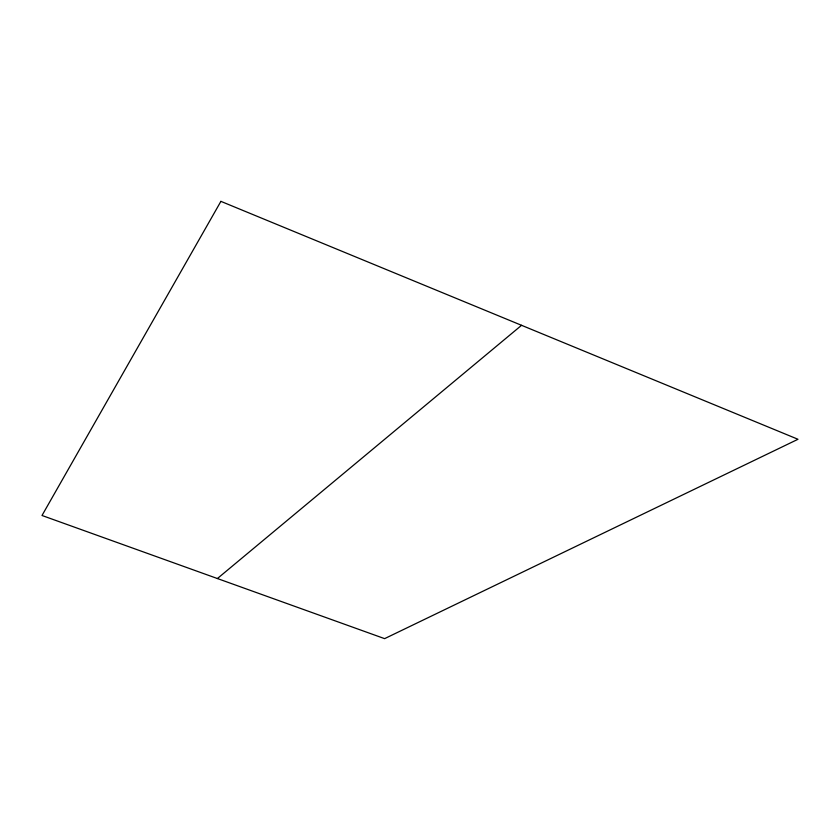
<?xml version="1.0" encoding="UTF-8"?>
<svg xmlns="http://www.w3.org/2000/svg" width="840" height="840" viewBox="0 0 840 840"><rect width="100%" height="100%" fill="white"/><g stroke="black" fill="none" stroke-linecap="round" stroke-linejoin="round"><path stroke-width="1.26" d="M217.403 578.54L521.556 325.311M220.899 201.359L42 515.487L384.615 638.642L798 439.278L220.899 201.359"/></g></svg>
